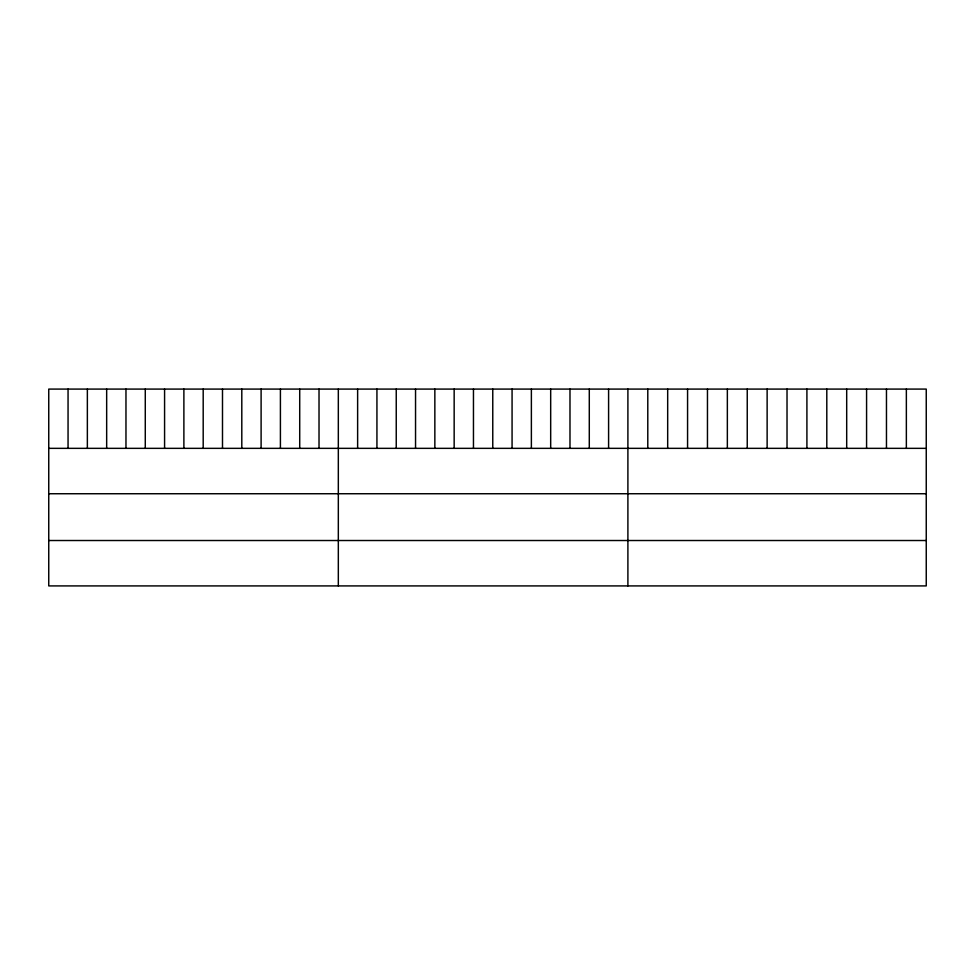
<?xml version="1.0" encoding="UTF-8"?>
<svg xmlns="http://www.w3.org/2000/svg" width="975" height="975" viewBox="0 0 975 975"><rect width="100%" height="100%" fill="white"/><g stroke="black" fill="none" stroke-linecap="round" stroke-linejoin="round"><path stroke-width="1.46" d="M926.25 448.342L926.25 585.914L48.75 585.914L48.75 389.086L926.25 389.086L926.25 448.342L48.75 448.342M48.75 493.74L926.25 493.74M48.75 540.516L926.25 540.516M906.36 389.086L906.36 448.342M886.47 389.086L886.47 448.342M866.58 389.086L866.58 448.342M846.69 389.086L846.69 448.342M826.8 389.086L826.8 448.342M806.91 389.086L806.91 448.342M787.02 389.086L787.02 448.342M767.13 389.086L767.13 448.342M747.24 389.086L747.24 448.342M727.35 389.086L727.35 448.342M707.46 389.086L707.46 448.342M687.57 389.086L687.57 448.342M667.68 389.086L667.68 448.342M647.79 389.086L647.79 448.342M627.9 389.086L627.9 585.914M608.595 389.086L608.595 448.342M589.29 389.086L589.29 448.342M569.985 389.086L569.985 448.342M550.68 389.086L550.68 448.342M531.375 389.086L531.375 448.342M512.07 389.086L512.07 448.342M492.765 389.086L492.765 448.342M473.46 389.086L473.46 448.342M454.155 389.086L454.155 448.342M434.85 389.086L434.85 448.342M415.545 389.086L415.545 448.342M396.24 389.086L396.24 448.342M376.935 389.086L376.935 448.342M357.63 389.086L357.63 448.342M338.325 389.086L338.325 585.914M319.02 389.086L319.02 448.342M299.715 389.086L299.715 448.342M280.41 389.086L280.41 448.342M261.105 389.086L261.105 448.342M241.8 389.086L241.8 448.342M222.495 389.086L222.495 448.342M203.19 389.086L203.19 448.342M183.885 389.086L183.885 448.342M164.58 389.086L164.58 448.342M145.275 389.086L145.275 448.342M125.97 389.086L125.97 448.342M106.665 389.086L106.665 448.342M87.36 389.086L87.36 448.342M68.055 389.086L68.055 448.342"/></g></svg>
